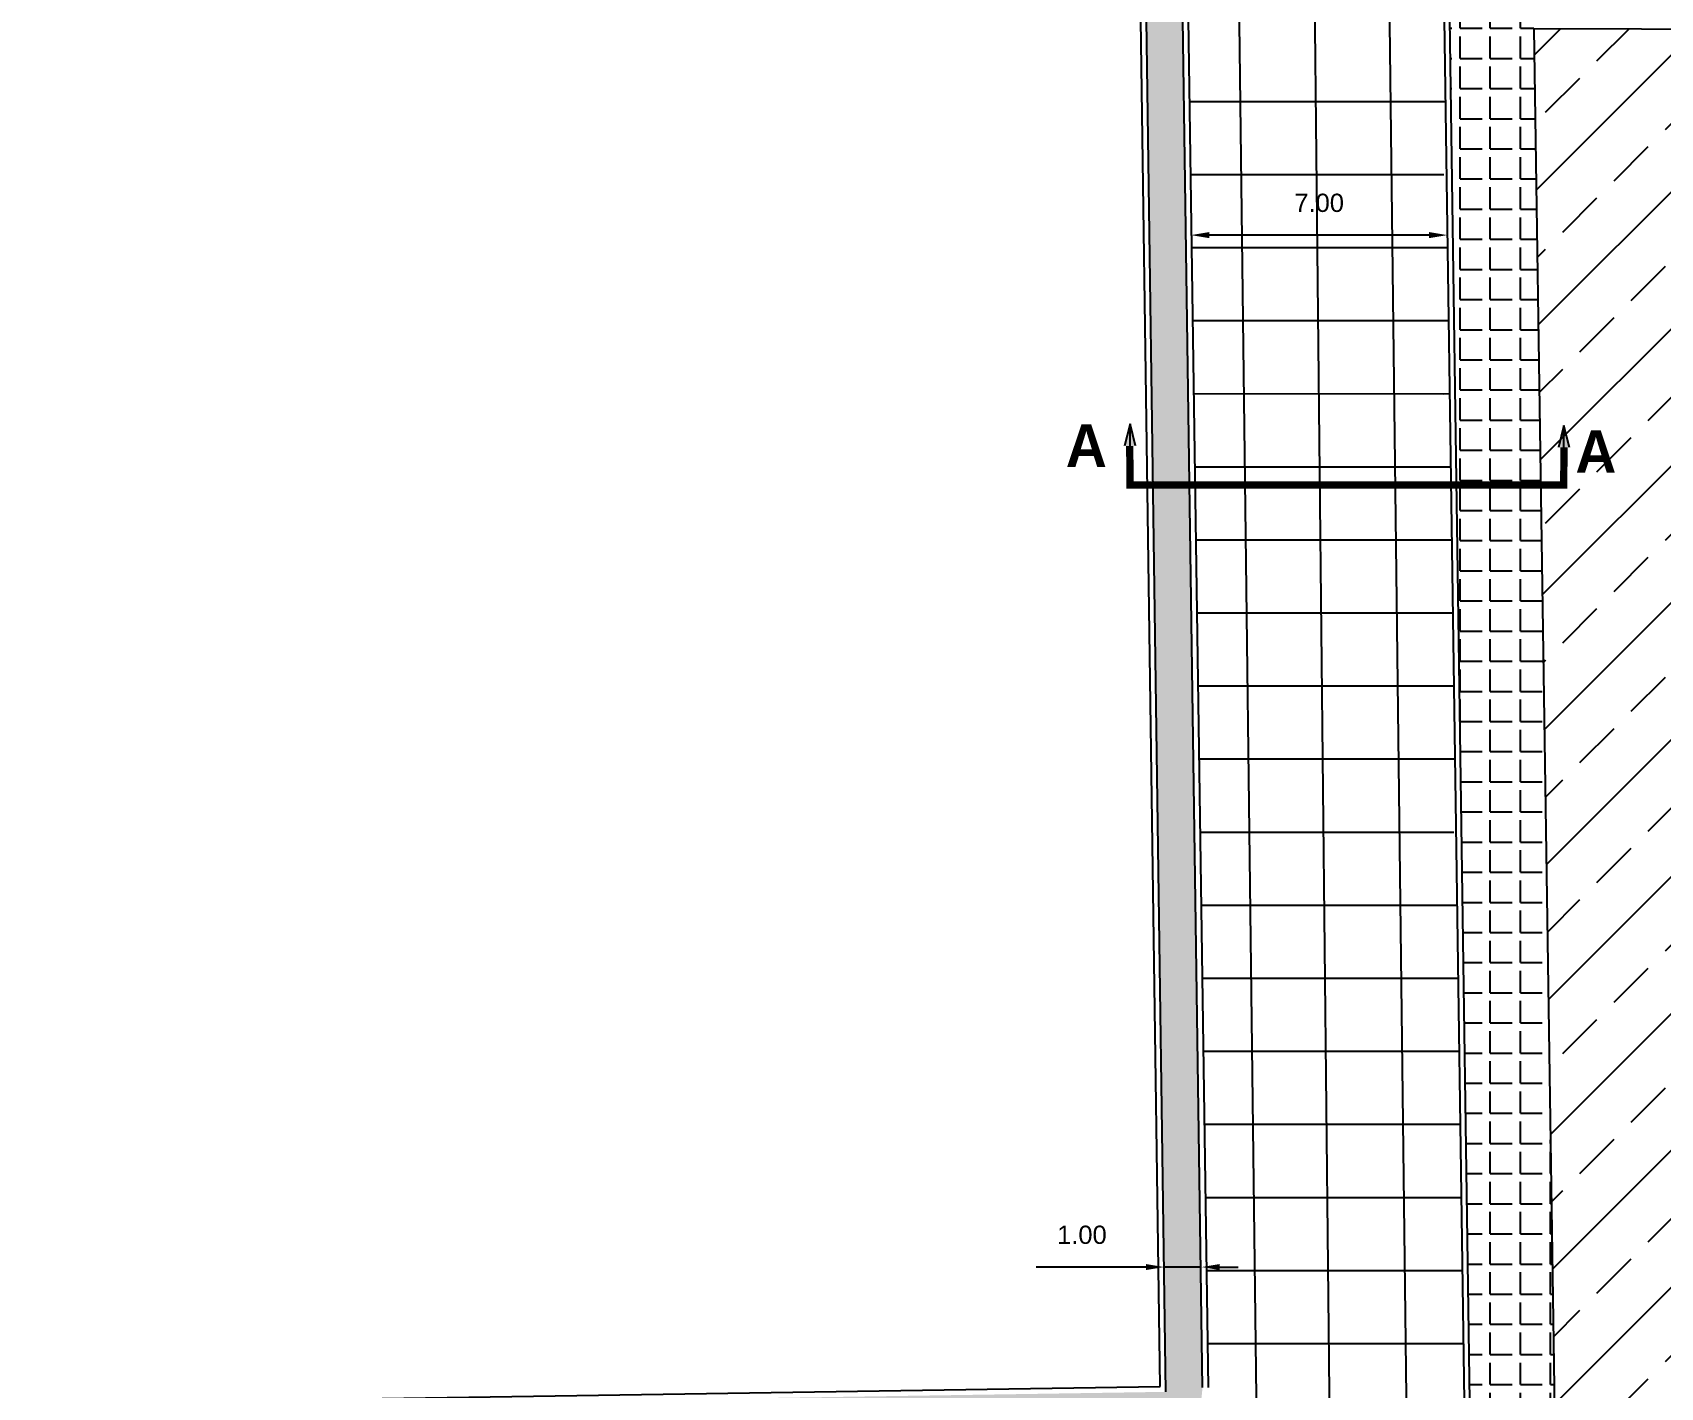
# Model space of a CAD drawing. Header units: inches. Extents: x 17 to 217, y 4 to 204.
# Drawn here: x 65.96 to 110.52, y 115.7 to 152.78 of the extents above; entities that cross this region are included whole.
import ezdxf

# ---------------------------------------------------------------- set-up
doc = ezdxf.new("R2010")
doc.units = ezdxf.units.IN
doc.header["$MEASUREMENT"] = 0
doc.styles.add('Annotative', font='arial.ttf')
doc.styles.add('ROMANTIC', font='romab___.ttf')
doc.styles.get("Standard").update_dxf_attribs({"font": 'arial.ttf'})
doc.dimstyles.new('basem', dxfattribs={"dimtxt": 1.5, "dimasz": 0.5, "dimexe": 1.25, "dimexo": 0.625, "dimtad": 1, "dimzin": 1, "dimdsep": 46, "dimlunit": 6, "dimtxsty": 'Standard', "dimcen": 0.3, "dimse1": 1, "dimse2": 1, "dimadec": 0, "dimazin": 0, "dimtfac": 1, "dimtmove": 0, "dimatfit": 3, "dimfxl": 1, "dimtolj": 1, "dimtzin": 0, "dimarcsym": 0})
pattern_1 = [(45, (789.4542, 129.9865), (-1.873833, 1.873833), []), (45, (791.328, 129.9865), (-1.873833, 1.873833), [1.325, -0.6625])]
pattern_2 = [(0, (-17.9424, -42.48056), (0, 0.825), [0.6, -0.225]), (90, (-17.9424, -42.48056), (-0.825, 5e-17), [0.6, -0.225])]

# ---------------------------------------------------------------- blocks, each defined once
blk = doc.blocks.new('*D64')
at = {"color": 0, "lineweight": -2, "transparency": 16777216}
blk.add_line((104.188, 147.238), (98.173, 147.238), dxfattribs=at)
at = {"color": 0, "transparency": 16777216}
for points in [[(98.173, 147.322), (98.173, 147.155), (97.673, 147.238)], [(104.188, 147.322), (104.188, 147.155), (104.688, 147.238)]]:
    blk.add_solid(points, dxfattribs=at)
at = {"layer": 'Defpoints', "color": 0, "transparency": 16777216}
for p in [(97.673, 147.238), (97.673, 147.238), (104.688, 147.238)]:
    blk.add_point(p, dxfattribs=at)
at = {"color": 0, "transparency": 16777216, "insert": (101.181, 148.119), "char_height": 1.5, "attachment_point": 5, "style": 'Annotative'}
blk.add_mtext('\\A1;{\\H0.33333x;7.00}', dxfattribs=at)
blk = doc.blocks.new('*D79')
at = {"color": 0, "lineweight": -2, "transparency": 16777216}
for p, q in [((96.436, 118.992), (93.436, 118.992)), ((97.96, 118.992), (96.936, 118.992)), ((98.46, 118.992), (98.96, 118.992))]:
    blk.add_line(p, q, dxfattribs=at)
at = {"color": 0, "transparency": 16777216}
for points in [[(96.436, 119.075), (96.436, 118.909), (96.936, 118.992)], [(98.46, 119.075), (98.46, 118.909), (97.96, 118.992)]]:
    blk.add_solid(points, dxfattribs=at)
at = {"layer": 'Defpoints', "color": 0, "transparency": 16777216}
for p in [(96.936, 119.495, 0.071), (97.96, 119.495, 0.068), (96.936, 118.992)]:
    blk.add_point(p, dxfattribs=at)
at = {"color": 0, "transparency": 16777216, "insert": (94.686, 119.872), "char_height": 1.5, "attachment_point": 5, "style": 'Annotative'}
blk.add_mtext('\\A1;{\\H0.33333x;1.00}', dxfattribs=at)

msp = doc.modelspace()

# ---------------------------------------------------------------- hatches: boundary and pattern name
at = {"linetype": 'ByBlock', "ltscale": 50}
h = msp.add_hatch(dxfattribs=at)
h.set_pattern_fill('ANSI33', color=256, scale=10.6)
h.set_pattern_definition(pattern_1)
h.paths.add_polyline_path([(65.634, 181.899), (65.754, 171.9), (89.052, 172.18), (88.932, 182.179)])
h.paths.add_polyline_path([(77.069, 176.895), (76.043, 177.921, 0.414214), (75.359, 177.921), (74.333, 176.895, 0.414214), (74.333, 176.211), (75.359, 175.186, 0.414214), (76.043, 175.186), (77.069, 176.211, 0.414214)], flags=16)
h.paths.add_polyline_path([(116.586, 170.286), (131.986, 170.395), (131.901, 182.393), (116.501, 182.385)])
h.paths.add_polyline_path([(123.052, 176.309), (124.077, 175.283, 0.414214), (124.761, 175.283), (125.787, 176.309, 0.414214), (125.787, 176.993), (124.761, 178.019, 0.414214), (124.077, 178.019), (123.052, 176.993, 0.414214)], flags=16)
h.paths.add_polyline_path([(77.346, 85.466), (77.352, 78.036), (82.452, 78.04), (82.446, 85.47)])
h.paths.add_polyline_path([(81.59, 81.633), (79.88, 79.924), (78.171, 81.633), (79.88, 83.343)], flags=16)
h.paths.add_polyline_path([(74.616, 175.701), (77.02, 175.701), (77.02, 177.561), (74.616, 177.561)], flags=24)
h.paths.add_polyline_path([(123.255, 175.764), (125.675, 175.764), (125.675, 177.672), (123.255, 177.672)], flags=24)
h.paths.add_polyline_path([(78.823, 80.856), (81.102, 80.856), (81.102, 82.632), (78.823, 82.632)], flags=24)
h = msp.add_hatch()
h.set_pattern_fill('ANGLE', color=256, scale=3)
h.set_pattern_definition(pattern_2)
edge = h.paths.add_edge_path()
edge.add_line((97.989, 115.697), (96.981, 115.576))
edge.add_line((96.981, 115.576), (69.766, 115.156))
edge.add_line((69.766, 115.156), (70.777, 114.455))
edge.add_line((70.777, 114.455), (71.024, 114.456))
edge.add_line((71.024, 114.456), (71.028, 114.176))
edge.add_line((71.028, 114.176), (75.194, 114.236))
edge.add_line((75.194, 114.236), (75.189, 114.517))
edge.add_line((75.189, 114.517), (75.589, 114.523))
edge.add_line((75.589, 114.523), (75.593, 114.245))
edge.add_line((75.593, 114.245), (79.389, 114.303))
edge.add_line((79.389, 114.303), (79.385, 114.581))
edge.add_line((79.385, 114.581), (79.784, 114.587))
edge.add_line((79.784, 114.587), (79.789, 114.31))
edge.add_line((79.789, 114.31), (83.768, 114.371))
edge.add_line((83.768, 114.371), (83.764, 114.648))
edge.add_line((83.764, 114.648), (84.164, 114.654))
edge.add_line((84.164, 114.654), (84.168, 114.377))
edge.add_line((84.168, 114.377), (88.148, 114.438))
edge.add_line((88.148, 114.438), (88.143, 114.715))
edge.add_line((88.143, 114.715), (88.543, 114.721))
edge.add_line((88.543, 114.721), (88.547, 114.444))
edge.add_line((88.547, 114.444), (92.527, 114.505))
edge.add_line((92.527, 114.505), (92.523, 114.782))
edge.add_line((92.523, 114.782), (92.924, 114.788))
edge.add_line((92.924, 114.788), (92.935, 114.081))
edge.add_line((92.935, 114.081), (92.785, 114.079))
edge.add_line((92.785, 114.079), (92.829, 111.191))
edge.add_line((92.829, 111.191), (92.979, 111.193))
edge.add_arc((93.139, 116.053), 4.863, 268.1146, 355.7982)
h.paths.add_polyline_path([(97.304, 163.178), (96.312, 162.925), (96.981, 115.576), (97.989, 115.697)])
edge = h.paths.add_edge_path()
edge.add_line((96.435, 163.978), (96.435, 162.957))
edge.add_line((96.435, 162.957), (97.303, 163.177))
edge.add_arc((96.45, 163.122), 0.855, 3.6774, 90.9983)
h.paths.add_polyline_path([(96.435, 163.978), (38.372, 163.36), (38.392, 162.295), (96.307, 162.924), (96.435, 162.957)])
h = msp.add_hatch()
h.set_pattern_fill('ANGLE', color=256, scale=3)
h.set_pattern_definition(pattern_2)
edge = h.paths.add_edge_path()
edge.add_arc((38.783, 162.018), 1.404, 107.0204, 169.0714)
edge.add_line((37.405, 162.284), (38.392, 162.188))
edge.add_line((38.392, 162.188), (38.372, 163.36))
h.paths.add_polyline_path([(38.392, 162.188), (37.405, 162.284), (37.378, 97.187), (38.366, 97.162)])
h.paths.add_polyline_path([(97.221, 98.06), (38.366, 97.162), (38.376, 96.157), (97.323, 97.063)])
h = msp.add_hatch()
h.set_pattern_fill('ANGLE', color=256, scale=3)
h.set_pattern_definition([(0, (-15.4109, -134.2008), (0, 0.825), [0.6, -0.225]), (90, (-15.4109, -134.2008), (-0.825, 5e-17), [0.6, -0.225])])
edge = h.paths.add_edge_path()
edge.add_line((106.788, 105.348), (105.451, 105.329))
edge.add_arc((106.71, 105.641), 1.297, 193.9229, 273.4251)
edge.add_line((106.788, 104.347), (106.788, 105.348))
h.paths.add_polyline_path([(120.484, 105.55), (107.771, 105.361), (106.788, 105.348), (106.788, 104.347), (120.498, 104.55)])
h.paths.add_polyline_path([(107.059, 152.883), (107.022, 154.889), (104.729, 154.889), (105.451, 105.329), (106.788, 105.348), (106.885, 105.349), (107.771, 105.362)])
h = msp.add_hatch(dxfattribs=at)
h.set_pattern_fill('ANSI33', color=256, scale=10.6)
h.set_pattern_definition(pattern_1)
h.paths.add_polyline_path([(107.771, 105.361), (140.158, 105.843), (139.449, 152.782), (107.059, 152.883)])
h.paths.add_polyline_path([(122.812, 131.294, -0.414214), (123.578, 131.294), (124.727, 130.145, -0.414214), (124.727, 129.379), (123.578, 128.23, -0.414214), (122.812, 128.23), (121.663, 129.379, -0.414214), (121.663, 130.145)], flags=16)
h.paths.add_polyline_path([(121.497, 102.307), (121.671, 94.959), (134.267, 95.256), (134.094, 102.604)])
h.paths.add_polyline_path([(127.636, 100.176, -0.414214), (128.32, 100.176), (129.346, 99.151, -0.414214), (129.346, 98.467), (128.32, 97.441, -0.414214), (127.636, 97.441), (126.61, 98.467, -0.414214), (126.61, 99.151)], flags=16)
h.paths.add_polyline_path([(122.156, 128.77), (124.447, 128.77), (124.447, 130.576), (122.156, 130.576)], flags=24)
h.paths.add_polyline_path([(126.886, 97.918), (129.305, 97.918), (129.305, 99.824), (126.886, 99.824)], flags=24)
h = msp.add_hatch(color=256)
h.dxf.hatch_style = 1
h.paths.add_polyline_path([(96.005, 142.069), (96.005, 141.469), (96.184, 141.469)])
h.paths.add_polyline_path([(96.005, 142.069), (95.821, 141.469), (96.005, 141.469)])
h = msp.add_hatch(color=256)
h.dxf.hatch_style = 1
h.paths.add_polyline_path([(107.884, 142.028), (107.884, 141.428), (108.063, 141.428)])
h.paths.add_polyline_path([(107.884, 142.028), (107.701, 141.428), (107.884, 141.428)])
h = msp.add_hatch(color=256)
h.dxf.hatch_style = 1
h.paths.add_polyline_path([(107.884, 142.028), (107.884, 141.428), (108.034, 141.428)])
h.paths.add_polyline_path([(107.884, 142.028), (107.734, 141.428), (107.884, 141.428)])

# ---------------------------------------------------------------- linework, layer by layer
for p, q in [((102.75, 182.343, -0.005), (103.888, 89.207, 0.007)), ((100.768, 181.022, -0.005), (101.725, 89.997)), ((98.775, 170.402, 0.002), (99.776, 89.958, 0.106)), ((97.989, 115.697, 0.068), (97.304, 163.178, 0.036)), ((97.449, 163.138, 0.018), (98.143, 115.697, 0.071)), ((96.829, 115.724, 0.069), (96.165, 162.774, 0.036)), ((96.981, 115.576, 0.069), (96.312, 162.925, 0.036)), ((104.576, 154.889, 0.036), (105.301, 105.329, 0.036)), ((105.451, 105.329, 0.036), (104.729, 154.889, 0.034)), ((104.631, 150.889, 0.035), (97.63, 150.889, 0.069)), ((104.591, 148.889, 0.036), (97.656, 148.889, 0.07)), ((104.591, 148.889, 0.036), (97.656, 148.889, 0.07)), ((104.692, 146.889, 0.034), (97.687, 146.89, 0.068)), ((104.718, 144.889, 0.035), (97.717, 144.89, 0.069)), ((104.747, 142.889, 0.037), (97.745, 142.89, 0.071)), ((104.581, 142.889, 0.037), (97.745, 142.89, 0.071)), ((96.005, 142.069), (95.855, 141.469)), ((96.005, 141.469), (96.005, 142.069)), ((96.155, 141.469), (96.005, 142.069)), ((107.884, 142.028), (107.734, 141.428)), ((107.884, 142.028), (107.734, 141.428)), ((107.884, 141.428), (107.884, 142.028)), ((108.034, 141.428), (107.884, 142.028)), ((107.884, 141.428), (107.884, 142.028)), ((108.034, 141.428), (107.884, 142.028)), ((96.005, 140.399), (96.005, 141.469)), ((107.884, 140.399), (107.884, 141.428)), ((104.781, 140.89, 0.036), (97.775, 140.89, 0.07)), ((104.789, 138.89, 0.037), (97.802, 138.89, 0.07)), ((104.839, 136.89, 0.036), (97.831, 136.89, 0.072)), ((104.858, 134.89, 0.036), (97.853, 134.89, 0.07)), ((104.894, 132.89, 0.037), (97.892, 132.89, 0.07)), ((104.871, 130.89, 0.038), (97.92, 130.89, 0.072)), ((104.871, 130.89, 0.038), (97.92, 130.89, 0.072)), ((104.956, 128.89, 0.037), (97.951, 128.891, 0.071)), ((104.986, 126.89, 0.038), (97.978, 126.891, 0.071)), ((105.011, 124.89, 0.039), (98.01, 124.891, 0.072)), ((105.011, 124.89, 0.039), (98.01, 124.891, 0.072)), ((105.044, 122.891, 0.035), (98.038, 122.891, 0.069)), ((105.073, 120.891, 0.036), (98.083, 120.891, 0.07)), ((105.092, 118.891, 0.037), (98.096, 118.891, 0.071)), ((105.103, 118.891, 0.037), (98.096, 118.891, 0.071)), ((105.122, 116.891, 0.037), (98.128, 116.891, 0.07)), ((69.611, 115.303, 0.032), (96.829, 115.724, 0.069))]:
    msp.add_line(p, q)
at = {"elevation": 0.036}
msp.add_lwpolyline([(139.449, 152.782), (107.059, 152.883), (107.771, 105.361), (140.158, 105.843), (139.449, 152.782)], dxfattribs=at)
at = {"const_width": 0.2}
for points in [[(95.995, 141.469), (96.005, 140.3)], [(107.884, 141.428), (107.876, 140.3)], [(107.876, 140.399), (96.005, 140.399)]]:
    msp.add_lwpolyline(points, dxfattribs=at)

# ---------------------------------------------------------------- texts
at = {"style": 'ROMANTIC'}
for p in [(94.245, 140.895), (108.196, 140.733)]:
    msp.add_text('A', height=1.163, dxfattribs=at).set_placement(p)

# ---------------------------------------------------------------- dimensions: what is measured, and where the dimension line sits
for base, p1, p2, text, picture, middle in [((97.673, 147.238), (104.688, 147.238), (97.673, 147.238), '{\\H0.33333x;7.00}', '*D64', (101.181, 148.119)), ((96.936, 118.992), (97.96, 119.495, 0.068), (96.936, 119.495, 0.071), '{\\H0.33333x;1.00}', '*D79', (94.686, 119.872))]:
    dim = msp.add_linear_dim(base=base, p1=p1, p2=p2, text=text, dimstyle='basem', override={"dimtxsty": 'Annotative'})
    dim.commit()
    dim.dimension.update_dxf_attribs({"geometry": picture, "text_midpoint": middle})

doc.saveas('drawing.dxf')
